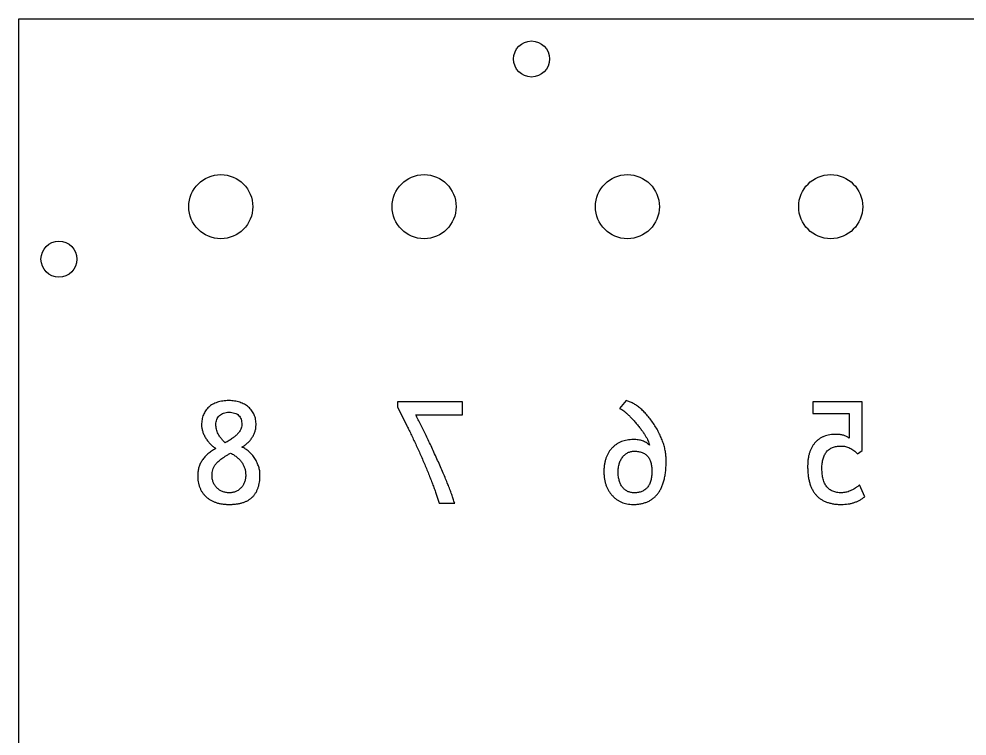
# Model space of a CAD drawing. Header units: millimetres. Extents: x 475 to 703, y 573 to 771.
# Drawn here: x 475.1 to 593.5, y 681.3 to 770.8 of the extents above; entities that cross this region are included whole.
import ezdxf

# ---------------------------------------------------------------- set-up
doc = ezdxf.new("R2010")
doc.units = ezdxf.units.MM

msp = doc.modelspace()

# ---------------------------------------------------------------- linework, layer by layer
at = {"color": 7, "linetype": 'Continuous', "lineweight": 25}
for p, q in [((475.05, 622.51), (475.05, 770.81)), ((475.05, 770.81), (703.15, 770.81)), ((530.46, 723), (522.35, 723)), ((522.35, 723), (522.35, 722.33)), ((530.46, 721.38), (530.46, 723)), ((550.9, 723.16), (550.08, 722.19)), ((580.4, 723), (574.24, 723)), ((574.24, 723), (574.24, 721.54)), ((580.4, 716.91), (580.4, 723)), ((522.35, 722.33), (523.46, 720.14)), ((574.24, 721.54), (578.78, 721.54)), ((578.78, 721.54), (578.78, 718.47)), ((524.62, 721.38), (530.46, 721.38)), ((579.82, 716.51), (580.4, 716.91)), ((580.72, 711.16), (580.08, 712.62)), ((527.54, 710.35), (529.49, 710.35))]:
    msp.add_line(p, q, dxfattribs=at)
for centre, radius in [((539.1, 765.81), 2.25), ((500.27, 747.37), 4), ((525.67, 747.37), 4), ((551.07, 747.37), 4), ((576.47, 747.37), 4), ((480.05, 740.81), 2.25)]:
    msp.add_circle(centre, radius, dxfattribs=at)
for points, knots in [([(501.28, 723.16), (501.15, 723.16), (500.89, 723.15), (500.52, 723.11), (500.17, 723.05), (499.84, 722.96), (499.54, 722.84), (499.25, 722.71), (499, 722.54), (498.76, 722.35), (498.55, 722.14), (498.37, 721.9), (498.21, 721.65), (498.08, 721.38), (497.99, 721.09), (497.92, 720.78), (497.88, 720.46), (497.87, 720.24), (497.87, 720.12)], [0, 0, 0, 0, 0.076405, 0.148252, 0.216906, 0.282337, 0.344792, 0.405433, 0.464496, 0.522981, 0.580788, 0.637677, 0.694184, 0.751557, 0.810381, 0.870702, 0.933849, 1, 1, 1, 1]), ([(504.68, 720.13), (504.68, 720.24), (504.67, 720.46), (504.63, 720.79), (504.55, 721.1), (504.45, 721.38), (504.31, 721.65), (504.15, 721.9), (503.96, 722.14), (503.73, 722.35), (503.49, 722.54), (503.22, 722.71), (502.94, 722.84), (502.64, 722.96), (502.32, 723.05), (501.99, 723.11), (501.64, 723.15), (501.4, 723.16), (501.28, 723.16)], [0, 0, 0, 0, 0.066244, 0.130013, 0.191101, 0.250467, 0.308333, 0.366552, 0.425106, 0.485186, 0.54574, 0.606572, 0.667751, 0.730298, 0.79393, 0.859793, 0.928347, 1, 1, 1, 1]), ([(555.92, 715.65), (555.91, 715.85), (555.9, 716.23), (555.82, 716.8), (555.7, 717.39), (555.52, 717.97), (555.29, 718.55), (555.01, 719.14), (554.69, 719.73), (554.32, 720.31), (553.92, 720.87), (553.51, 721.38), (553.09, 721.83), (552.67, 722.22), (552.24, 722.55), (551.8, 722.81), (551.36, 723.02), (551.05, 723.11), (550.9, 723.16)], [0, 0, 0, 0, 0.059849, 0.120694, 0.182665, 0.246297, 0.311832, 0.379947, 0.45059, 0.524531, 0.597465, 0.665859, 0.729785, 0.789791, 0.846288, 0.899838, 0.95084, 1, 1, 1, 1]), ([(499.65, 720.16), (499.66, 720.27), (499.67, 720.49), (499.75, 720.8), (499.9, 721.06), (500.1, 721.29), (500.34, 721.47), (500.62, 721.61), (500.94, 721.69), (501.16, 721.7), (501.27, 721.7)], [0, 0, 0, 0, 0.133438, 0.256873, 0.37498, 0.494199, 0.615088, 0.735842, 0.863628, 1, 1, 1, 1]), ([(501.27, 721.7), (501.4, 721.7), (501.64, 721.69), (501.98, 721.62), (502.26, 721.5), (502.5, 721.32), (502.68, 721.09), (502.81, 720.82), (502.88, 720.5), (502.89, 720.27), (502.89, 720.14)], [0, 0, 0, 0, 0.147909, 0.278746, 0.396827, 0.507218, 0.617082, 0.731504, 0.857981, 1, 1, 1, 1]), ([(550.08, 722.19), (550.15, 722.16), (550.29, 722.09), (550.51, 721.95), (550.75, 721.77), (551.01, 721.54), (551.29, 721.27), (551.59, 720.96), (551.91, 720.6), (552.25, 720.22), (552.58, 719.82), (552.87, 719.43), (553.13, 719.08), (553.34, 718.74), (553.52, 718.43), (553.66, 718.13), (553.76, 717.87), (553.8, 717.69), (553.82, 717.61)], [0, 0, 0, 0, 0.0363217, 0.0792709, 0.1291691, 0.1864406, 0.2510149, 0.3230195, 0.4028291, 0.4902198, 0.5778129, 0.6582587, 0.7315727, 0.7979809, 0.8578898, 0.911342, 0.9584672, 1, 1, 1, 1]), ([(529.49, 710.35), (529.43, 710.53), (529.31, 710.89), (529.11, 711.46), (528.89, 712.07), (528.63, 712.71), (528.35, 713.4), (528.05, 714.13), (527.71, 714.9), (527.36, 715.7), (526.99, 716.51), (526.63, 717.29), (526.28, 718.05), (525.93, 718.77), (525.59, 719.47), (525.26, 720.13), (524.94, 720.76), (524.73, 721.17), (524.62, 721.38)], [0, 0, 0, 0, 0.045961, 0.09558, 0.149342, 0.207066, 0.268689, 0.334299, 0.403907, 0.477437, 0.551693, 0.623587, 0.692738, 0.759343, 0.823312, 0.884741, 0.943635, 1, 1, 1, 1]), ([(497.87, 720.12), (497.87, 719.98), (497.89, 719.7), (498, 719.28), (498.17, 718.85), (498.4, 718.44), (498.67, 718.05), (498.97, 717.7), (499.3, 717.41), (499.53, 717.26), (499.65, 717.19)], [0, 0, 0, 0, 0.116656, 0.237046, 0.363718, 0.499881, 0.635815, 0.763424, 0.883966, 1, 1, 1, 1]), ([(500.81, 717.89), (500.72, 717.98), (500.54, 718.15), (500.31, 718.43), (500.1, 718.71), (499.94, 719), (499.81, 719.29), (499.72, 719.58), (499.66, 719.87), (499.66, 720.06), (499.65, 720.16)], [0, 0, 0, 0, 0.147934, 0.286807, 0.418157, 0.542521, 0.660771, 0.776027, 0.887962, 1, 1, 1, 1]), ([(502.89, 720.14), (502.89, 720.05), (502.87, 719.85), (502.77, 719.56), (502.6, 719.27), (502.37, 718.99), (502.07, 718.71), (501.71, 718.43), (501.29, 718.15), (500.98, 717.98), (500.81, 717.89)], [0, 0, 0, 0, 0.089827, 0.183976, 0.285846, 0.399313, 0.526104, 0.667331, 0.825253, 1, 1, 1, 1]), ([(502.91, 717.35), (503.03, 717.43), (503.28, 717.58), (503.62, 717.86), (503.93, 718.18), (504.19, 718.54), (504.41, 718.92), (504.56, 719.32), (504.66, 719.72), (504.67, 719.99), (504.68, 720.13)], [0, 0, 0, 0, 0.127988, 0.254512, 0.382031, 0.512565, 0.640703, 0.763263, 0.881945, 1, 1, 1, 1]), ([(523.46, 720.14), (523.55, 719.95), (523.74, 719.57), (524.03, 718.97), (524.32, 718.35), (524.73, 717.48), (525.23, 716.37), (525.72, 715.24), (526.09, 714.34), (526.36, 713.69), (526.6, 713.07), (526.83, 712.47), (527.04, 711.89), (527.22, 711.35), (527.39, 710.84), (527.49, 710.51), (527.54, 710.35)], [0, 0, 0, 0, 0.059637, 0.12173, 0.186611, 0.253956, 0.392018, 0.531878, 0.600857, 0.666773, 0.730298, 0.790775, 0.848126, 0.902143, 0.95261, 1, 1, 1, 1]), ([(551.82, 718.29), (551.69, 718.29), (551.42, 718.28), (551.03, 718.24), (550.66, 718.15), (550.32, 718.04), (549.99, 717.89), (549.69, 717.7), (549.4, 717.48), (549.14, 717.23), (548.9, 716.95), (548.69, 716.65), (548.52, 716.32), (548.38, 715.96), (548.27, 715.58), (548.19, 715.17), (548.14, 714.74), (548.14, 714.44), (548.13, 714.29)], [0, 0, 0, 0, 0.06635, 0.129828, 0.190654, 0.250155, 0.308185, 0.366016, 0.423578, 0.482696, 0.54227, 0.601879, 0.662284, 0.724366, 0.788727, 0.855828, 0.925848, 1, 1, 1, 1]), ([(553.82, 717.61), (553.76, 717.67), (553.63, 717.78), (553.43, 717.91), (553.2, 718.03), (552.96, 718.13), (552.7, 718.2), (552.42, 718.26), (552.13, 718.29), (551.93, 718.29), (551.82, 718.29)], [0, 0, 0, 0, 0.113931, 0.228709, 0.345664, 0.465612, 0.589926, 0.720057, 0.85573, 1, 1, 1, 1]), ([(577.17, 718.94), (577.03, 718.94), (576.76, 718.94), (576.36, 718.88), (575.98, 718.8), (575.63, 718.69), (575.31, 718.54), (575.01, 718.36), (574.75, 718.14), (574.5, 717.9), (574.29, 717.62), (574.1, 717.32), (573.94, 716.98), (573.81, 716.62), (573.71, 716.24), (573.64, 715.82), (573.6, 715.38), (573.59, 715.07), (573.59, 714.92)], [0, 0, 0, 0, 0.0689749, 0.1343015, 0.1963978, 0.2555259, 0.3133266, 0.3694631, 0.4249647, 0.4812951, 0.5383482, 0.5961887, 0.6560101, 0.7178989, 0.7831732, 0.8514381, 0.9235998, 1, 1, 1, 1]), ([(578.78, 718.47), (578.67, 718.54), (578.44, 718.69), (578.06, 718.84), (577.63, 718.93), (577.33, 718.94), (577.17, 718.94)], [0, 0, 0, 0, 0.231843, 0.473205, 0.725477, 1, 1, 1, 1]), ([(499.65, 717.19), (499.56, 717.13), (499.38, 717.03), (499.12, 716.86), (498.88, 716.69), (498.66, 716.5), (498.45, 716.32), (498.27, 716.12), (498.1, 715.93), (497.95, 715.72), (497.81, 715.51), (497.7, 715.29), (497.6, 715.06), (497.52, 714.83), (497.46, 714.59), (497.42, 714.35), (497.38, 714.1), (497.38, 713.93), (497.38, 713.85)], [0, 0, 0, 0, 0.075296, 0.147167, 0.21711, 0.284381, 0.349336, 0.412541, 0.473793, 0.533487, 0.592653, 0.650472, 0.708355, 0.765622, 0.822988, 0.881064, 0.939809, 1, 1, 1, 1]), ([(505.16, 713.84), (505.16, 713.93), (505.16, 714.11), (505.13, 714.37), (505.08, 714.63), (505.01, 714.89), (504.91, 715.15), (504.8, 715.41), (504.67, 715.67), (504.52, 715.92), (504.35, 716.17), (504.18, 716.39), (503.99, 716.6), (503.79, 716.79), (503.58, 716.96), (503.37, 717.11), (503.15, 717.25), (502.99, 717.32), (502.91, 717.35)], [0, 0, 0, 0, 0.060008, 0.12037, 0.180866, 0.242408, 0.304774, 0.368823, 0.434322, 0.502057, 0.569703, 0.635443, 0.699128, 0.760702, 0.821757, 0.881745, 0.94068, 1, 1, 1, 1]), ([(549.92, 714.21), (549.92, 714.3), (549.92, 714.49), (549.95, 714.77), (549.99, 715.03), (550.06, 715.28), (550.13, 715.51), (550.23, 715.73), (550.34, 715.94), (550.48, 716.12), (550.63, 716.29), (550.78, 716.43), (550.95, 716.56), (551.13, 716.66), (551.32, 716.74), (551.52, 716.79), (551.73, 716.83), (551.87, 716.83), (551.95, 716.84)], [0, 0, 0, 0, 0.078297, 0.153538, 0.22459, 0.292766, 0.358842, 0.422493, 0.484965, 0.546364, 0.606165, 0.663949, 0.719493, 0.774366, 0.828972, 0.884786, 0.941404, 1, 1, 1, 1]), ([(551.95, 716.84), (552.03, 716.83), (552.21, 716.83), (552.45, 716.8), (552.68, 716.75), (552.9, 716.69), (553.1, 716.6), (553.28, 716.49), (553.44, 716.36), (553.59, 716.21), (553.72, 716.05), (553.83, 715.86), (553.92, 715.66), (554, 715.43), (554.06, 715.19), (554.1, 714.92), (554.13, 714.64), (554.13, 714.45), (554.13, 714.35)], [0, 0, 0, 0, 0.070094, 0.135216, 0.197369, 0.256664, 0.313087, 0.368116, 0.422294, 0.476541, 0.531655, 0.588514, 0.647918, 0.709938, 0.775949, 0.846246, 0.920592, 1, 1, 1, 1]), ([(575.37, 714.67), (575.37, 714.78), (575.38, 715), (575.41, 715.32), (575.45, 715.62), (575.52, 715.9), (575.6, 716.15), (575.7, 716.38), (575.82, 716.59), (575.96, 716.78), (576.12, 716.95), (576.3, 717.09), (576.5, 717.22), (576.71, 717.31), (576.95, 717.39), (577.2, 717.45), (577.47, 717.48), (577.66, 717.48), (577.75, 717.48)], [0, 0, 0, 0, 0.081052, 0.156358, 0.227992, 0.294657, 0.357853, 0.417507, 0.474529, 0.529861, 0.583768, 0.637943, 0.692396, 0.748519, 0.806592, 0.867454, 0.931544, 1, 1, 1, 1]), ([(577.75, 717.48), (577.85, 717.48), (578.04, 717.48), (578.32, 717.43), (578.59, 717.35), (578.85, 717.24), (579.1, 717.11), (579.35, 716.94), (579.59, 716.74), (579.74, 716.59), (579.82, 716.51)], [0, 0, 0, 0, 0.121034, 0.240251, 0.35913, 0.479165, 0.601805, 0.729305, 0.861116, 1, 1, 1, 1]), ([(499.17, 713.85), (499.17, 713.96), (499.18, 714.19), (499.26, 714.52), (499.39, 714.85), (499.55, 715.11), (499.71, 715.32), (499.86, 715.48), (500.05, 715.66), (500.28, 715.83), (500.53, 716.02), (500.83, 716.21), (501.15, 716.41), (501.38, 716.54), (501.5, 716.61)], [0, 0, 0, 0, 0.089745, 0.178992, 0.269724, 0.364212, 0.416194, 0.475291, 0.542408, 0.616955, 0.699964, 0.791349, 0.89129, 1, 1, 1, 1]), ([(501.5, 716.61), (501.65, 716.52), (501.94, 716.36), (502.32, 716.07), (502.65, 715.76), (502.92, 715.42), (503.13, 715.06), (503.28, 714.67), (503.36, 714.27), (503.38, 713.99), (503.38, 713.85)], [0, 0, 0, 0, 0.146135, 0.281612, 0.409261, 0.5301, 0.647029, 0.762673, 0.878888, 1, 1, 1, 1]), ([(551.77, 710.19), (551.94, 710.19), (552.26, 710.2), (552.74, 710.27), (553.18, 710.37), (553.58, 710.52), (553.96, 710.71), (554.3, 710.95), (554.61, 711.23), (554.89, 711.55), (555.13, 711.92), (555.34, 712.33), (555.52, 712.78), (555.67, 713.27), (555.78, 713.81), (555.86, 714.39), (555.91, 715.01), (555.91, 715.43), (555.92, 715.65)], [0, 0, 0, 0, 0.064142, 0.124612, 0.182236, 0.237435, 0.290999, 0.343612, 0.396543, 0.450715, 0.506465, 0.564809, 0.626419, 0.69196, 0.761726, 0.835929, 0.915496, 1, 1, 1, 1]), ([(548.13, 714.29), (548.14, 714.14), (548.14, 713.85), (548.19, 713.42), (548.27, 713.01), (548.38, 712.62), (548.53, 712.26), (548.71, 711.92), (548.92, 711.6), (549.16, 711.31), (549.43, 711.05), (549.71, 710.82), (550.02, 710.62), (550.33, 710.46), (550.67, 710.34), (551.02, 710.25), (551.39, 710.2), (551.64, 710.19), (551.77, 710.19)], [0, 0, 0, 0, 0.073362, 0.143462, 0.210673, 0.275855, 0.339037, 0.401311, 0.462775, 0.524798, 0.585967, 0.64541, 0.703224, 0.760884, 0.81874, 0.877383, 0.937734, 1, 1, 1, 1]), ([(554.13, 714.35), (554.13, 714.24), (554.13, 714.02), (554.1, 713.72), (554.06, 713.43), (554, 713.17), (553.92, 712.92), (553.83, 712.7), (553.71, 712.5), (553.58, 712.32), (553.44, 712.16), (553.27, 712.02), (553.09, 711.91), (552.89, 711.81), (552.67, 711.73), (552.44, 711.69), (552.18, 711.65), (552.01, 711.65), (551.92, 711.65)], [0, 0, 0, 0, 0.081911, 0.159039, 0.230951, 0.298705, 0.362552, 0.422818, 0.480221, 0.535715, 0.589609, 0.643253, 0.69749, 0.752293, 0.809513, 0.869279, 0.932663, 1, 1, 1, 1]), ([(573.59, 714.92), (573.59, 714.73), (573.6, 714.36), (573.65, 713.82), (573.73, 713.32), (573.84, 712.86), (573.99, 712.43), (574.17, 712.04), (574.39, 711.68), (574.64, 711.37), (574.92, 711.08), (575.23, 710.85), (575.58, 710.64), (575.96, 710.48), (576.38, 710.35), (576.82, 710.25), (577.3, 710.2), (577.63, 710.19), (577.81, 710.19)], [0, 0, 0, 0, 0.078862, 0.153142, 0.222416, 0.288237, 0.350234, 0.409218, 0.465573, 0.520705, 0.574969, 0.629247, 0.684464, 0.741489, 0.800733, 0.863468, 0.929495, 1, 1, 1, 1]), ([(577.81, 711.65), (577.71, 711.65), (577.52, 711.65), (577.24, 711.69), (576.98, 711.75), (576.74, 711.83), (576.52, 711.94), (576.32, 712.07), (576.14, 712.22), (575.98, 712.4), (575.83, 712.6), (575.71, 712.83), (575.61, 713.08), (575.52, 713.35), (575.46, 713.65), (575.41, 713.97), (575.38, 714.31), (575.38, 714.55), (575.37, 714.67)], [0, 0, 0, 0, 0.0662631, 0.1289808, 0.1886541, 0.2455101, 0.3001309, 0.3537953, 0.4072833, 0.461413, 0.516677, 0.5746589, 0.6352853, 0.6993593, 0.7677605, 0.8399178, 0.917787, 1, 1, 1, 1]), ([(497.38, 713.85), (497.38, 713.7), (497.39, 713.43), (497.44, 713.03), (497.52, 712.65), (497.64, 712.3), (497.78, 711.97), (497.97, 711.67), (498.18, 711.39), (498.43, 711.14), (498.71, 710.91), (499.01, 710.72), (499.34, 710.56), (499.69, 710.42), (500.06, 710.31), (500.46, 710.24), (500.89, 710.2), (501.18, 710.19), (501.33, 710.19)], [0, 0, 0, 0, 0.069319, 0.135383, 0.197789, 0.25813, 0.316801, 0.374497, 0.43158, 0.489365, 0.547738, 0.60596, 0.665881, 0.726815, 0.790632, 0.85686, 0.926535, 1, 1, 1, 1]), ([(501.33, 711.65), (501.25, 711.65), (501.1, 711.65), (500.88, 711.68), (500.67, 711.73), (500.47, 711.8), (500.28, 711.88), (500.1, 711.99), (499.93, 712.12), (499.77, 712.26), (499.63, 712.42), (499.51, 712.59), (499.4, 712.78), (499.31, 712.97), (499.25, 713.17), (499.2, 713.39), (499.17, 713.61), (499.17, 713.77), (499.17, 713.85)], [0, 0, 0, 0, 0.066725, 0.130964, 0.193337, 0.253802, 0.314124, 0.373924, 0.435164, 0.496859, 0.558605, 0.620003, 0.680432, 0.741423, 0.803043, 0.866846, 0.931811, 1, 1, 1, 1]), ([(503.38, 713.85), (503.38, 713.77), (503.37, 713.62), (503.35, 713.4), (503.3, 713.19), (503.24, 712.99), (503.16, 712.79), (503.06, 712.61), (502.95, 712.44), (502.81, 712.28), (502.66, 712.13), (502.51, 712), (502.33, 711.89), (502.15, 711.8), (501.96, 711.73), (501.76, 711.68), (501.55, 711.65), (501.4, 711.65), (501.33, 711.65)], [0, 0, 0, 0, 0.068521, 0.133651, 0.197539, 0.26059, 0.321638, 0.383236, 0.444994, 0.507504, 0.569741, 0.630133, 0.690021, 0.749568, 0.809531, 0.870654, 0.934485, 1, 1, 1, 1]), ([(501.33, 710.19), (501.48, 710.19), (501.78, 710.2), (502.22, 710.24), (502.63, 710.31), (503, 710.41), (503.35, 710.54), (503.67, 710.69), (503.95, 710.88), (504.21, 711.1), (504.44, 711.34), (504.63, 711.62), (504.8, 711.92), (504.93, 712.25), (505.04, 712.61), (505.11, 712.99), (505.16, 713.41), (505.16, 713.7), (505.16, 713.84)], [0, 0, 0, 0, 0.076324, 0.148371, 0.21608, 0.279476, 0.340022, 0.398185, 0.453913, 0.508622, 0.563191, 0.618142, 0.674299, 0.732819, 0.794147, 0.85865, 0.927009, 1, 1, 1, 1]), ([(551.92, 711.65), (551.85, 711.65), (551.7, 711.65), (551.48, 711.69), (551.28, 711.74), (551.09, 711.82), (550.91, 711.92), (550.74, 712.04), (550.59, 712.18), (550.45, 712.35), (550.32, 712.53), (550.21, 712.73), (550.12, 712.94), (550.05, 713.17), (549.99, 713.41), (549.95, 713.66), (549.92, 713.93), (549.92, 714.11), (549.92, 714.21)], [0, 0, 0, 0, 0.0617153, 0.1212822, 0.1780904, 0.2340475, 0.2895568, 0.3455311, 0.4028941, 0.461878, 0.5226018, 0.5843015, 0.6469736, 0.7120351, 0.7797458, 0.8500128, 0.9230787, 1, 1, 1, 1]), ([(580.08, 712.62), (579.98, 712.54), (579.79, 712.39), (579.5, 712.2), (579.21, 712.02), (578.93, 711.89), (578.64, 711.78), (578.36, 711.7), (578.09, 711.66), (577.9, 711.65), (577.81, 711.65)], [0, 0, 0, 0, 0.147145, 0.287161, 0.419022, 0.545217, 0.664802, 0.77969, 0.891008, 1, 1, 1, 1]), ([(577.81, 710.19), (577.95, 710.19), (578.23, 710.2), (578.64, 710.24), (579.04, 710.32), (579.41, 710.43), (579.77, 710.56), (580.11, 710.73), (580.43, 710.93), (580.63, 711.08), (580.72, 711.16)], [0, 0, 0, 0, 0.137175, 0.269419, 0.396733, 0.520019, 0.641776, 0.761508, 0.880325, 1, 1, 1, 1])]:
    msp.add_open_spline(points, degree=3, knots=knots, dxfattribs=at)

doc.saveas('drawing.dxf')
